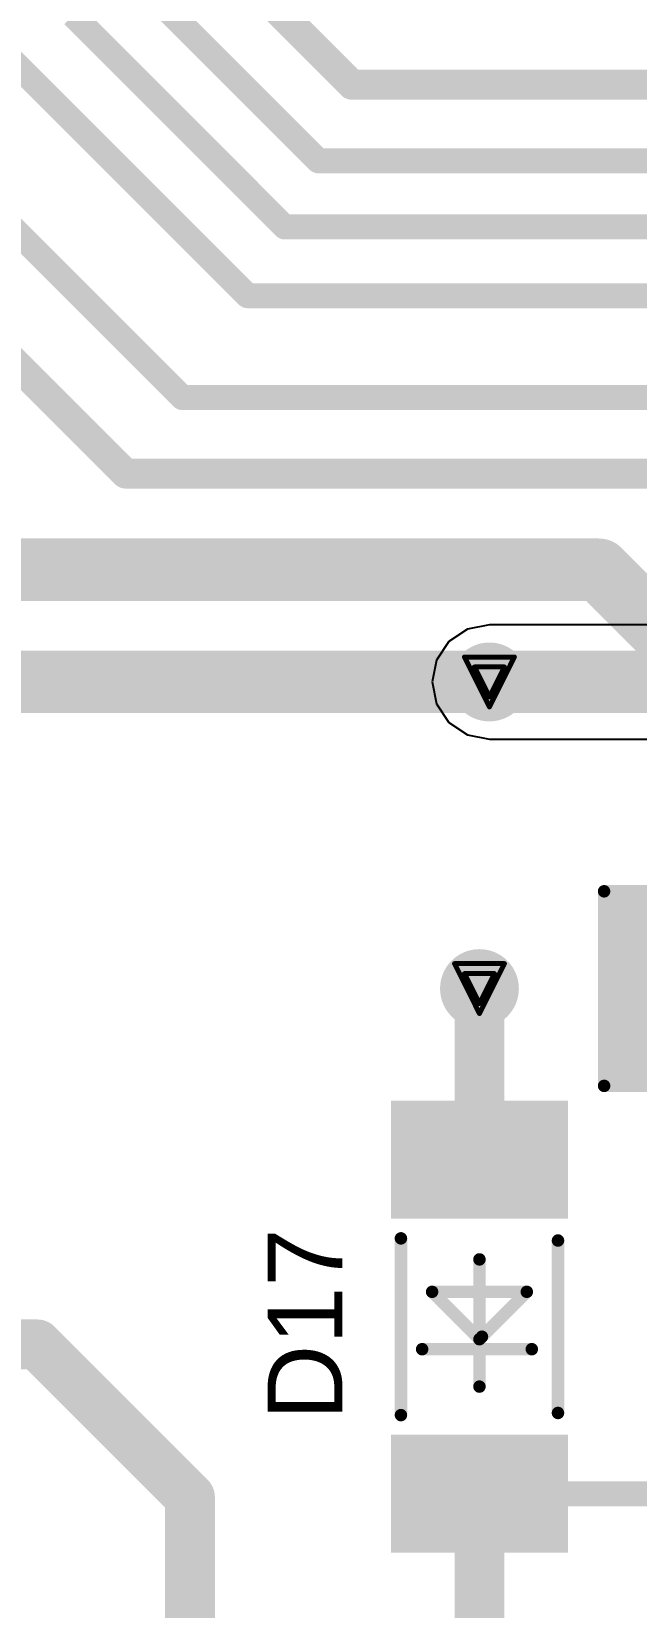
# Model space of a CAD drawing. Header units: inches. Extents: x 29 to 267, y 155 to 337.
# Drawn here: x 54.19 to 60.35, y 207.7 to 223.75 of the extents above; entities that cross this region are included whole.
import ezdxf

# ---------------------------------------------------------------- set-up
doc = ezdxf.new("R2010")
doc.units = ezdxf.units.IN
for name, color, linetype in [('Board Outline', 216, 'Continuous'), ('Bottom Layer', 5, 'Continuous'), ('Bottom Solder', 6, 'Continuous'), ('Drill Drawing', 1, 'Continuous'), ('Top Layer', 1, 'Continuous'), ('Top Overlay', 2, 'Continuous'), ('Top Paste', 8, 'Continuous'), ('Top Solder', 216, 'Continuous'), ('Via Holes', 16, 'Continuous')]:
    doc.layers.add(name, color=color, linetype=linetype)
doc.styles.add('Arial', font='', dxfattribs={"height": 0.2})
doc.styles.get('Arial').set_extended_font_data('Arial')

# ---------------------------------------------------------------- blocks, each defined once
blk = doc.blocks.new('R___1206_19')
at = {"layer": 'Top Layer'}
for points in [[(-2.032, 0.889), (-0.508, 0.889), (-0.508, -0.889), (-2.032, -0.889)], [(0.508, 0.889), (2.032, 0.889), (2.032, -0.889), (0.508, -0.889)]]:
    blk.add_hatch(color=1, dxfattribs=at).paths.add_polyline_path(points)
at = {"layer": 'Top Paste'}
for points in [[(-2.032, 0.889), (-0.508, 0.889), (-0.508, -0.889), (-2.032, -0.889)], [(0.508, 0.889), (2.032, 0.889), (2.032, -0.889), (0.508, -0.889)]]:
    blk.add_hatch(color=8, dxfattribs=at).paths.add_polyline_path(points)
at = {"layer": 'Top Solder'}
for points in [[(-2.1336, 0.9905999999999999), (-0.4064, 0.9905999999999999), (-0.4064, -0.9905999999999999), (-2.1336, -0.9905999999999999)], [(0.4064, 0.9905999999999999), (2.1336, 0.9905999999999999), (2.1336, -0.9905999999999999), (0.4064, -0.9905999999999999)]]:
    blk.add_hatch(color=216, dxfattribs=at).paths.add_polyline_path(points)
at = {"layer": 'Top Overlay'}
for points in [[(-2.1336, 0.9905999999999999, 0.127, 0.127, 0), (-2.1336, -0.9905999999999999, 0.127, 0.127, 0)], [(2.1336, 0.9905999999999999, 0.127, 0.127, 0), (-2.1336, 0.9905999999999999, 0.127, 0.127, 0)], [(2.1336, 0.9905999999999999, 0.127, 0.127, 0), (2.1336, -0.9905999999999999, 0.127, 0.127, 0)], [(2.1336, -0.9905999999999999, 0.127, 0.127, 0), (-2.1336, -0.9905999999999999, 0.127, 0.127, 0)]]:
    blk.add_lwpolyline(points, format="xyseb", dxfattribs=at)
for points in [[(-2.16535, 0.9905999999999999, 0.0635, 0.0635, 1), (-2.10185, 0.9905999999999999, 0.0635, 0.0635, 1)], [(-2.16535, 0.9905999999999999, 0.0635, 0.0635, 1), (-2.10185, 0.9905999999999999, 0.0635, 0.0635, 1)], [(2.10185, 0.9905999999999999, 0.0635, 0.0635, 1), (2.16535, 0.9905999999999999, 0.0635, 0.0635, 1)], [(2.10185, 0.9905999999999999, 0.0635, 0.0635, 1), (2.16535, 0.9905999999999999, 0.0635, 0.0635, 1)], [(-2.16535, -0.9905999999999999, 0.0635, 0.0635, 1), (-2.10185, -0.9905999999999999, 0.0635, 0.0635, 1)], [(-2.16535, -0.9905999999999999, 0.0635, 0.0635, 1), (-2.10185, -0.9905999999999999, 0.0635, 0.0635, 1)], [(2.10185, -0.9905999999999999, 0.0635, 0.0635, 1), (2.16535, -0.9905999999999999, 0.0635, 0.0635, 1)], [(2.10185, -0.9905999999999999, 0.0635, 0.0635, 1), (2.16535, -0.9905999999999999, 0.0635, 0.0635, 1)]]:
    blk.add_lwpolyline(points, format="xyseb", close=True, dxfattribs=at)
blk = doc.blocks.new('LL_34_74')
at = {"layer": 'Top Layer'}
for points in [[(-1.1500231, -0.8499983), (-2.2500209, -0.8499983), (-2.2500209, 0.8499983), (-1.1500231, 0.8499983)], [(2.2500209, -0.8499983), (1.1500231, -0.8499983), (1.1500231, 0.8499983), (2.2500209, 0.8499983)]]:
    blk.add_hatch(color=1, dxfattribs=at).paths.add_polyline_path(points)
at = {"layer": 'Top Paste'}
for points in [[(-1.1500231, -0.8499983), (-2.2500209, -0.8499983), (-2.2500209, 0.8499983), (-1.1500231, 0.8499983)], [(2.2500209, -0.8499983), (1.1500231, -0.8499983), (1.1500231, 0.8499983), (2.2500209, 0.8499983)]]:
    blk.add_hatch(color=8, dxfattribs=at).paths.add_polyline_path(points)
at = {"layer": 'Top Solder'}
for points in [[(-1.0992231, -0.9007983), (-2.3008209, -0.9007983), (-2.3008209, 0.9007983), (-1.0992231, 0.9007983)], [(2.3008209, -0.9007983), (1.0992231, -0.9007983), (1.0992231, 0.9007983), (2.3008209, 0.9007983)]]:
    blk.add_hatch(color=216, dxfattribs=at).paths.add_polyline_path(points)
at = {"layer": 'Top Overlay'}
for points in [[(-0.8999982, 0.7999984, 0.127, 0.127, 0), (0.8999982, 0.7999984, 0.127, 0.127, 0)], [(-0.2286, 0.5841999999999999, 0.127, 0.127, 0), (-0.2286, -0.5334, 0.127, 0.127, 0)], [(0.3556, 0.4826, 0.127, 0.127, 0), (-0.127, 0, 0.127, 0.127, 0)], [(0.3556, 0.4826, 0.127, 0.127, 0), (0.3556, -0.4826, 0.127, 0.127, 0)], [(-0.6096, 0, 0.127, 0.127, 0), (0.6858, 0, 0.127, 0.127, 0)], [(-0.1016, -0.0254, 0.127, 0.127, 0), (0.3556, -0.4826, 0.127, 0.127, 0)], [(-0.8781033999999999, -0.7999984, 0.127, 0.127, 0), (0.8781033999999999, -0.7999984, 0.127, 0.127, 0)]]:
    blk.add_lwpolyline(points, format="xyseb", dxfattribs=at)
for points in [[(-0.9317481999999999, 0.7999984, 0.0635, 0.0635, 1), (-0.8682481999999999, 0.7999984, 0.0635, 0.0635, 1)], [(0.8682481999999999, 0.7999984, 0.0635, 0.0635, 1), (0.9317481999999999, 0.7999984, 0.0635, 0.0635, 1)], [(-0.26035, 0.5841999999999999, 0.0635, 0.0635, 1), (-0.19685, 0.5841999999999999, 0.0635, 0.0635, 1)], [(0.32385, 0.4826, 0.0635, 0.0635, 1), (0.38735, 0.4826, 0.0635, 0.0635, 1)], [(0.32385, 0.4826, 0.0635, 0.0635, 1), (0.38735, 0.4826, 0.0635, 0.0635, 1)], [(-0.64135, 0, 0.0635, 0.0635, 1), (-0.57785, 0, 0.0635, 0.0635, 1)], [(-0.15875, 0, 0.0635, 0.0635, 1), (-0.09524999999999999, 0, 0.0635, 0.0635, 1)], [(-0.13335, -0.0254, 0.0635, 0.0635, 1), (-0.06985, -0.0254, 0.0635, 0.0635, 1)], [(0.6540499999999999, 0, 0.0635, 0.0635, 1), (0.71755, 0, 0.0635, 0.0635, 1)], [(-0.26035, -0.5334, 0.0635, 0.0635, 1), (-0.19685, -0.5334, 0.0635, 0.0635, 1)], [(0.32385, -0.4826, 0.0635, 0.0635, 1), (0.38735, -0.4826, 0.0635, 0.0635, 1)], [(0.32385, -0.4826, 0.0635, 0.0635, 1), (0.38735, -0.4826, 0.0635, 0.0635, 1)], [(-0.9098533999999999, -0.7999984, 0.0635, 0.0635, 1), (-0.8463534, -0.7999984, 0.0635, 0.0635, 1)], [(0.8463534, -0.7999984, 0.0635, 0.0635, 1), (0.9098533999999999, -0.7999984, 0.0635, 0.0635, 1)]]:
    blk.add_lwpolyline(points, format="xyseb", close=True, dxfattribs=at)

msp = doc.modelspace()

# ---------------------------------------------------------------- hatches: boundary and pattern name
at = {"layer": 'Bottom Layer'}
h = msp.add_hatch(color=5, dxfattribs=at)
edge = h.paths.add_edge_path()
edge.add_arc((58.8518, 217.13029472), 0.2999994, 0, 360)
h = msp.add_hatch(color=5, dxfattribs=at)
edge = h.paths.add_edge_path()
edge.add_arc((58.7502, 214.00765682), 0.2999994, 0, 360)
at = {"layer": 'Bottom Solder'}
h = msp.add_hatch(color=6, dxfattribs=at)
edge = h.paths.add_edge_path()
edge.add_arc((58.8518, 217.13029472), 0.4015993999999999, 0, 360)
h = msp.add_hatch(color=6, dxfattribs=at)
edge = h.paths.add_edge_path()
edge.add_arc((58.7502, 214.00765682), 0.4015993999999999, 0, 360)
at = {"layer": 'Top Layer'}
h = msp.add_hatch(color=1, dxfattribs=at)
edge = h.paths.add_edge_path()
edge.add_arc((58.8518, 217.13029472), 0.2999994, 0, 360)
h = msp.add_hatch(color=1, dxfattribs=at)
edge = h.paths.add_edge_path()
edge.add_arc((58.7502, 214.00765682), 0.2999994, 0, 360)
at = {"layer": 'Top Solder'}
h = msp.add_hatch(color=216, dxfattribs=at)
edge = h.paths.add_edge_path()
edge.add_arc((58.8518, 217.13029472), 0.4015993999999999, 0, 360)
h = msp.add_hatch(color=216, dxfattribs=at)
edge = h.paths.add_edge_path()
edge.add_arc((58.7502, 214.00765682), 0.4015993999999999, 0, 360)
at = {"layer": 'Via Holes'}
h = msp.add_hatch(color=7, dxfattribs=at)
edge = h.paths.add_edge_path()
edge.add_arc((58.8518, 217.13029472), 0.1499997, 0, 360)
h = msp.add_hatch(color=7, dxfattribs=at)
edge = h.paths.add_edge_path()
edge.add_arc((58.7502, 214.00765682), 0.1499997, 0, 360)

# ---------------------------------------------------------------- linework, layer by layer
at = {"layer": 'Board Outline'}
msp.add_lwpolyline([(55.14453537999999, 191.49055174, 0.254, 0.254, -2.4521854228508), (125.14466462, 191.49055174, 0.254, 0.254, 0)], format="xyseb", dxfattribs=at)
at = {"layer": 'Bottom Layer'}
for p, q in [((58.62881085999999, 217.66863502), (58.43977135999999, 217.54232336)), ((58.8518, 217.71299104), (58.62881085999999, 217.66863502)), ((64.47789999999999, 217.71299104), (58.8518, 217.71299104)), ((58.43977135999999, 217.54232336), (58.3134597, 217.35328386)), ((58.3134597, 217.35328386), (58.26910367999999, 217.13029472)), ((58.26910367999999, 217.13029472), (58.3134597, 216.90730558)), ((58.3134597, 216.90730558), (58.43977135999999, 216.71826608)), ((58.43977135999999, 216.71826608), (58.62881085999999, 216.59195442)), ((58.62881085999999, 216.59195442), (58.8518, 216.5475984)), ((58.8518, 216.5475984), (64.47789999999999, 216.5475984))]:
    msp.add_line(p, q, dxfattribs=at)
msp.add_lwpolyline([(58.8518, 217.13029472, 0.635, 0.635, 0), (64.47789999999999, 217.13029472, 0.635, 0.635, 0)], format="xyseb", dxfattribs=at)
msp.add_lwpolyline([(58.69305, 217.13029472, 0.3175, 0.3175, 1), (59.01054999999999, 217.13029472, 0.3175, 0.3175, 1)], format="xyseb", close=True, dxfattribs=at)
at = {"layer": 'Drill Drawing'}
for points in [[(58.59779999999999, 217.38429472, 0.0508, 0.0508, 0), (59.1058, 217.38429472, 0.0508, 0.0508, 0)], [(58.59779999999999, 217.38429472, 0.0508, 0.0508, 0), (58.8518, 216.87629472, 0.0508, 0.0508, 0)], [(58.6994, 217.28269472, 0.0508, 0.0508, 0), (59.0042, 217.28269472, 0.0508, 0.0508, 0)], [(58.6994, 217.28269472, 0.0508, 0.0508, 0), (58.8518, 216.97789472, 0.0508, 0.0508, 0)], [(58.8518, 216.87629472, 0.0508, 0.0508, 0), (59.1058, 217.38429472, 0.0508, 0.0508, 0)], [(58.8518, 216.97789472, 0.0508, 0.0508, 0), (59.0042, 217.28269472, 0.0508, 0.0508, 0)], [(58.49619999999999, 214.26165682, 0.0508, 0.0508, 0), (59.0042, 214.26165682, 0.0508, 0.0508, 0)], [(58.49619999999999, 214.26165682, 0.0508, 0.0508, 0), (58.7502, 213.75365682, 0.0508, 0.0508, 0)], [(58.7502, 213.75365682, 0.0508, 0.0508, 0), (59.0042, 214.26165682, 0.0508, 0.0508, 0)], [(58.59779999999999, 214.16005682, 0.0508, 0.0508, 0), (58.90259999999999, 214.16005682, 0.0508, 0.0508, 0)], [(58.59779999999999, 214.16005682, 0.0508, 0.0508, 0), (58.7502, 213.85525682, 0.0508, 0.0508, 0)], [(58.7502, 213.85525682, 0.0508, 0.0508, 0), (58.90259999999999, 214.16005682, 0.0508, 0.0508, 0)]]:
    msp.add_lwpolyline(points, format="xyseb", dxfattribs=at)
for points in [[(58.5851, 217.38429472, 0.0254, 0.0254, 1), (58.6105, 217.38429472, 0.0254, 0.0254, 1)], [(58.5851, 217.38429472, 0.0254, 0.0254, 1), (58.6105, 217.38429472, 0.0254, 0.0254, 1)], [(58.6867, 217.28269472, 0.0254, 0.0254, 1), (58.7121, 217.28269472, 0.0254, 0.0254, 1)], [(58.6867, 217.28269472, 0.0254, 0.0254, 1), (58.7121, 217.28269472, 0.0254, 0.0254, 1)], [(58.99149999999999, 217.28269472, 0.0254, 0.0254, 1), (59.0169, 217.28269472, 0.0254, 0.0254, 1)], [(58.99149999999999, 217.28269472, 0.0254, 0.0254, 1), (59.0169, 217.28269472, 0.0254, 0.0254, 1)], [(59.09309999999999, 217.38429472, 0.0254, 0.0254, 1), (59.1185, 217.38429472, 0.0254, 0.0254, 1)], [(59.09309999999999, 217.38429472, 0.0254, 0.0254, 1), (59.1185, 217.38429472, 0.0254, 0.0254, 1)], [(58.83909999999999, 216.97789472, 0.0254, 0.0254, 1), (58.86449999999999, 216.97789472, 0.0254, 0.0254, 1)], [(58.83909999999999, 216.97789472, 0.0254, 0.0254, 1), (58.86449999999999, 216.97789472, 0.0254, 0.0254, 1)], [(58.83909999999999, 216.87629472, 0.0254, 0.0254, 1), (58.86449999999999, 216.87629472, 0.0254, 0.0254, 1)], [(58.83909999999999, 216.87629472, 0.0254, 0.0254, 1), (58.86449999999999, 216.87629472, 0.0254, 0.0254, 1)], [(58.4835, 214.26165682, 0.0254, 0.0254, 1), (58.5089, 214.26165682, 0.0254, 0.0254, 1)], [(58.4835, 214.26165682, 0.0254, 0.0254, 1), (58.5089, 214.26165682, 0.0254, 0.0254, 1)], [(58.99149999999999, 214.26165682, 0.0254, 0.0254, 1), (59.0169, 214.26165682, 0.0254, 0.0254, 1)], [(58.99149999999999, 214.26165682, 0.0254, 0.0254, 1), (59.0169, 214.26165682, 0.0254, 0.0254, 1)], [(58.5851, 214.16005682, 0.0254, 0.0254, 1), (58.6105, 214.16005682, 0.0254, 0.0254, 1)], [(58.5851, 214.16005682, 0.0254, 0.0254, 1), (58.6105, 214.16005682, 0.0254, 0.0254, 1)], [(58.88989999999999, 214.16005682, 0.0254, 0.0254, 1), (58.9153, 214.16005682, 0.0254, 0.0254, 1)], [(58.88989999999999, 214.16005682, 0.0254, 0.0254, 1), (58.9153, 214.16005682, 0.0254, 0.0254, 1)], [(58.7375, 213.85525682, 0.0254, 0.0254, 1), (58.76289999999999, 213.85525682, 0.0254, 0.0254, 1)], [(58.7375, 213.85525682, 0.0254, 0.0254, 1), (58.76289999999999, 213.85525682, 0.0254, 0.0254, 1)], [(58.7375, 213.75365682, 0.0254, 0.0254, 1), (58.76289999999999, 213.75365682, 0.0254, 0.0254, 1)], [(58.7375, 213.75365682, 0.0254, 0.0254, 1), (58.76289999999999, 213.75365682, 0.0254, 0.0254, 1)]]:
    msp.add_lwpolyline(points, format="xyseb", close=True, dxfattribs=at)
at = {"layer": 'Top Layer'}
for points in [[(56.33446188, 224.32844644, 0.3048, 0.3048, 0), (57.45122368, 223.21168464, 0.3048, 0.3048, 0)], [(55.38622399999999, 224.15992252, 0.254, 0.254, 0), (57.10916187999999, 222.43698464, 0.254, 0.254, 0)], [(54.60999999999999, 223.91902892, 0.254, 0.254, 0), (56.76514428, 221.76388464, 0.254, 0.254, 0)], [(53.86069999999999, 223.58934708, 0.254, 0.254, 0), (56.38643028, 221.0636168, 0.254, 0.254, 0)], [(57.45122368, 223.21168464, 0.3048, 0.3048, 0), (78.4098, 223.21168464, 0.3048, 0.3048, 0)], [(52.959, 222.7899532, 0.254, 0.254, 0), (55.722774, 220.0261792, 0.254, 0.254, 0)], [(52.10343656, 222.29387596, 0.3048, 0.3048, 0), (55.14518308, 219.25212944, 0.3048, 0.3048, 0)], [(57.10916187999999, 222.43698464, 0.254, 0.254, 0), (77.4319, 222.43698464, 0.254, 0.254, 0)], [(56.76514428, 221.76388464, 0.254, 0.254, 0), (76.28551164, 221.76388464, 0.254, 0.254, 0)], [(56.38643028, 221.0636168, 0.254, 0.254, 0), (75.96046784, 221.0636168, 0.254, 0.254, 0)], [(55.722774, 220.0261792, 0.254, 0.254, 0), (67.17199925999999, 220.0261792, 0.254, 0.254, 0)], [(55.14518308, 219.25212944, 0.3048, 0.3048, 0), (62.66612816, 219.25212944, 0.3048, 0.3048, 0)], [(52.46963344, 218.27372144, 0.635, 0.635, 0), (59.96905964, 218.27372144, 0.635, 0.635, 0)], [(59.96905964, 218.27372144, 0.635, 0.635, 0), (60.88379999999999, 217.35898108, 0.635, 0.635, 0)], [(50.36331812, 217.13029472, 0.635, 0.635, 0), (58.8518, 217.13029472, 0.635, 0.635, 0)], [(58.7502, 212.26385792, 0.508, 0.508, 0), (58.7502, 214.00765682, 0.508, 0.508, 0)], [(48.67390824, 210.384136, 0.508, 0.508, 0), (54.242843, 210.384136, 0.508, 0.508, 0)], [(54.242843, 210.384136, 0.508, 0.508, 0), (55.80047768, 208.82650132, 0.508, 0.508, 0)], [(55.80047768, 201.83456204, 0.508, 0.508, 0), (55.80047768, 208.82650132, 0.508, 0.508, 0)], [(58.7502, 202.44231292, 0.508, 0.508, 0), (58.7502, 208.86381392, 0.508, 0.508, 0)], [(58.7502, 208.86381392, 0.254, 0.254, 0), (58.75039811999999, 208.8636158, 0.254, 0.254, 0)], [(58.75039811999999, 208.8636158, 0.254, 0.254, 0), (61.20379936, 208.8636158, 0.254, 0.254, 0)]]:
    msp.add_lwpolyline(points, format="xyseb", dxfattribs=at)
for points in [[(57.37502367999999, 223.21168464, 0.1524, 0.1524, 1), (57.52742368, 223.21168464, 0.1524, 0.1524, 1)], [(57.37502367999999, 223.21168464, 0.1524, 0.1524, 1), (57.52742368, 223.21168464, 0.1524, 0.1524, 1)], [(57.04566188, 222.43698464, 0.127, 0.127, 1), (57.17266188, 222.43698464, 0.127, 0.127, 1)], [(57.04566188, 222.43698464, 0.127, 0.127, 1), (57.17266188, 222.43698464, 0.127, 0.127, 1)], [(56.70164428, 221.76388464, 0.127, 0.127, 1), (56.82864428, 221.76388464, 0.127, 0.127, 1)], [(56.70164428, 221.76388464, 0.127, 0.127, 1), (56.82864428, 221.76388464, 0.127, 0.127, 1)], [(56.32293028, 221.0636168, 0.127, 0.127, 1), (56.44993028, 221.0636168, 0.127, 0.127, 1)], [(56.32293028, 221.0636168, 0.127, 0.127, 1), (56.44993028, 221.0636168, 0.127, 0.127, 1)], [(55.659274, 220.0261792, 0.127, 0.127, 1), (55.786274, 220.0261792, 0.127, 0.127, 1)], [(55.659274, 220.0261792, 0.127, 0.127, 1), (55.786274, 220.0261792, 0.127, 0.127, 1)], [(55.06898308, 219.25212944, 0.1524, 0.1524, 1), (55.22138308, 219.25212944, 0.1524, 0.1524, 1)], [(55.06898308, 219.25212944, 0.1524, 0.1524, 1), (55.22138308, 219.25212944, 0.1524, 0.1524, 1)], [(59.81030963999999, 218.27372144, 0.3175, 0.3175, 1), (60.12780964, 218.27372144, 0.3175, 0.3175, 1)], [(59.81030963999999, 218.27372144, 0.3175, 0.3175, 1), (60.12780964, 218.27372144, 0.3175, 0.3175, 1)], [(58.69305, 217.13029472, 0.3175, 0.3175, 1), (59.01054999999999, 217.13029472, 0.3175, 0.3175, 1)], [(58.62319999999999, 214.00765682, 0.254, 0.254, 1), (58.87719999999999, 214.00765682, 0.254, 0.254, 1)], [(58.62319999999999, 212.26385792, 0.254, 0.254, 1), (58.87719999999999, 212.26385792, 0.254, 0.254, 1)], [(54.115843, 210.384136, 0.254, 0.254, 1), (54.369843, 210.384136, 0.254, 0.254, 1)], [(54.115843, 210.384136, 0.254, 0.254, 1), (54.369843, 210.384136, 0.254, 0.254, 1)], [(55.67347768, 208.82650132, 0.254, 0.254, 1), (55.92747768, 208.82650132, 0.254, 0.254, 1)], [(55.67347768, 208.82650132, 0.254, 0.254, 1), (55.92747768, 208.82650132, 0.254, 0.254, 1)], [(58.62319999999999, 208.86381392, 0.254, 0.254, 1), (58.87719999999999, 208.86381392, 0.254, 0.254, 1)], [(58.6867, 208.86381392, 0.127, 0.127, 1), (58.8137, 208.86381392, 0.127, 0.127, 1)], [(58.68689812, 208.8636158, 0.127, 0.127, 1), (58.81389811999999, 208.8636158, 0.127, 0.127, 1)], [(58.68689812, 208.8636158, 0.127, 0.127, 1), (58.81389811999999, 208.8636158, 0.127, 0.127, 1)]]:
    msp.add_lwpolyline(points, format="xyseb", close=True, dxfattribs=at)

# ---------------------------------------------------------------- block references
for name, p, rotation in [('R___1206_19', (62.1538, 214.00765682), 180), ('LL_34_74', (58.7502, 210.56383592), 90)]:
    msp.add_blockref(name, p, dxfattribs=dict(rotation=rotation))

# ---------------------------------------------------------------- texts
at = {"layer": 'Top Overlay', "style": 'Arial'}
msp.add_text('D17', height=0.7619999999999999, rotation=90, dxfattribs=at).set_placement((57.35307554, 209.6116458))

doc.saveas('drawing.dxf')
